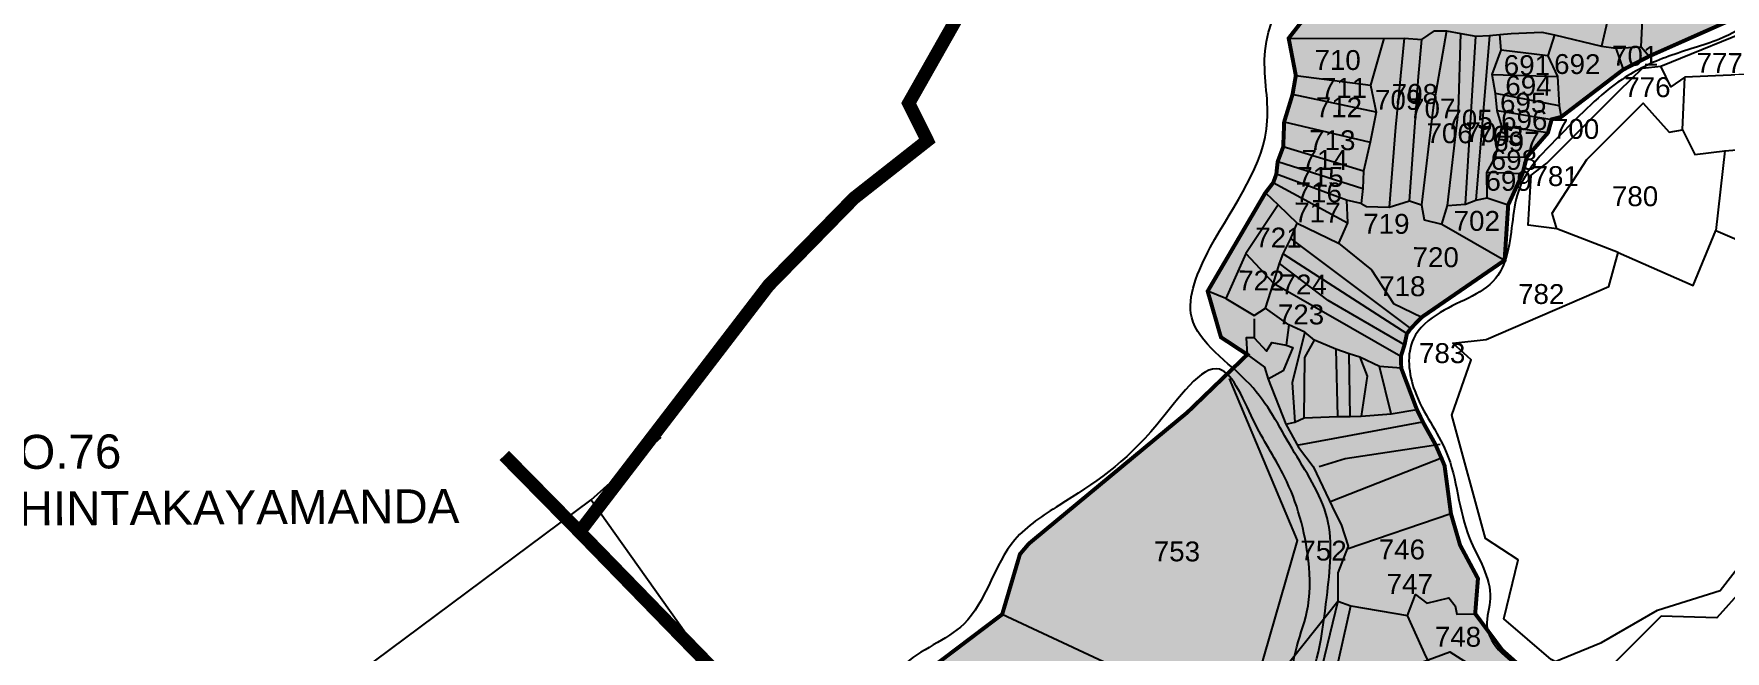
# Model space of a CAD drawing. Header units: inches. Extents: x 177544 to 239871, y 1610424 to 1630335.
# Drawn here: x 179556 to 180832, y 1616869 to 1617335 of the extents above; entities that cross this region are included whole.
import ezdxf
from ezdxf.enums import TextEntityAlignment as Align

# ---------------------------------------------------------------- set-up
doc = ezdxf.new("R2010")
doc.units = ezdxf.units.IN
doc.header["$MEASUREMENT"] = 0
doc.linetypes.add('DASHED2', pattern=[0.375, 0.25, -0.125])
for name, color, linetype in [('PLOT', 7, 'Continuous'), ('PLOT NO', 7, 'Continuous'), ('PLOTS NO', 7, 'Continuous'), ('ROAD', 1, 'Continuous'), ('STREAM', 4, 'Continuous'), ('text2', 7, 'Continuous'), ('VILLAGE BOUNDRY', 5, 'Continuous'), ('wua1', 3, 'Continuous')]:
    doc.layers.add(name, color=color, linetype=linetype)
doc.styles.get("Standard").update_dxf_attribs({"font": 'arial.ttf'})

msp = doc.modelspace()

# ---------------------------------------------------------------- hatches: boundary and pattern name
at = {"layer": 'PLOTS NO', "true_color": 0xcd6928}
h = msp.add_hatch(dxfattribs=at)
h.set_pattern_fill('ANSI31', color=32)
h.set_pattern_definition([(45, (0, 0), (-0.088388347648, 0.088388347648), [])])
h.paths.add_polyline_path([(180567.2, 1616489.7), (180543.4, 1616499.2), (180501.2, 1616529.8), (180454.1, 1616552.7), (180400.5, 1616591.4), (180293.4, 1616654.9), (180149, 1616707), (180137.4, 1616784.4), (180286.2, 1616896.9), (180299.6, 1616942.3), (180306.3, 1616950.2), (180425.9, 1617049.3), (180471.1, 1617092.9), (180451.2, 1617106), (180441.2, 1617140.7), (180484.7, 1617214.9), (180490.7, 1617222.7), (180493, 1617229.1), (180494, 1617238.5), (180498.2, 1617249.7), (180498.9, 1617268.5), (180505.2, 1617289.1), (180507.7, 1617303.5), (180502.3, 1617331.6), (180539.4, 1617379.1), (180579, 1617445.9), (180609.9, 1617492.4), (180620.9, 1617500.4), (180630, 1617515.2), (180639.2, 1617522.8), (180642.9, 1617531.8), (180651.4, 1617547.2), (180657.9, 1617557.7), (180671.2, 1617591.5), (180649.8, 1617600.2), (180656.2, 1617627.5), (180679.3, 1617632.4), (180696.2, 1617691.7), (180728.7, 1617716.1), (180743.4, 1617773.1), (180778.5, 1617902.2), (180788.1, 1617962.9), (180673.4, 1618095.5), (180658.4, 1618181.2), (180642.5, 1618267.8), (180620.4, 1618338.4), (180615.1, 1618435.6), (180608, 1618618.5), (180599.2, 1618818.8), (180572.6, 1618946.9), (180506.3, 1619055.6), (180509.5, 1619136.7), (180782.8, 1618988.9), (180809.1, 1618937.1), (180890.9, 1618835.1), (180997.4, 1618768.9), (181053.2, 1618724.1), (181115.5, 1618663), (181124.8, 1618645.9), (181179.4, 1618625.6), (181211.4, 1618604.2), (181228, 1618540.2), (181223.5, 1618467.1), (181200.5, 1618375.4), (181193, 1618355.2), (181181.5, 1618269.2), (181238.3, 1618233.3), (181294.2, 1618197.3), (181337.4, 1618175.3), (181356.6, 1618142.3), (181351.1, 1618115.1), (181405.8, 1618068.9), (181430.4, 1618026), (181489.1, 1617963.9), (181501.4, 1617940.4), (181579, 1617875.4), (181586.5, 1617884.4), (181738.4, 1617825.6), (181737.1, 1617807.9), (181759.4, 1617812.7), (181888.9, 1617750.8), (181897.6, 1617751.2), (181905, 1617743.4), (181885.1, 1617714.6), (181880.3, 1617700.3), (181866.7, 1617658.8), (181848.2, 1617604.4), (181838.8, 1617584.2), (181806.7, 1617512.7), (181762.8, 1617534.1), (181730.1, 1617547.1), (181713.2, 1617546.5), (181689.9, 1617519.3), (181671.3, 1617492.3), (181664.3, 1617465.3), (181661.2, 1617452.7), (181659.7, 1617443.9), (181654.4, 1617428.3), (181642.5, 1617382), (181631.8, 1617388.5), (181588.5, 1617381.5), (181561.7, 1617373.8), (181538.2, 1617370.4), (181515.4, 1617365.9), (181504.5, 1617364.5), (181499.9, 1617358.6), (181487.5, 1617356.1), (181473.1, 1617355.8), (181455.1, 1617358.1), (181448.2, 1617357.3), (181439.2, 1617356.8), (181427.9, 1617354), (181414.3, 1617350.4), (181405.5, 1617350.6), (181394.5, 1617346.8), (181387.7, 1617345), (181375.9, 1617343.5), (181364, 1617340.9), (181346.2, 1617338.4), (181339.1, 1617335), (181330.1, 1617340.4), (181313.6, 1617344.1), (181301.9, 1617352.8), (181293.8, 1617359.9), (181283.4, 1617356), (181275.1, 1617352), (181254.1, 1617349.7), (181239.5, 1617348.7), (181216.7, 1617340.3), (181199.8, 1617333.5), (181193.8, 1617341.8), (181195.6, 1617375.3), (181193.3, 1617390.5), (181197.9, 1617413.6), (181188.5, 1617417.2), (181178.5, 1617430.1), (181151.2, 1617447.3), (181137.6, 1617451), (181113.7, 1617457.7), (181085.3, 1617470.3), (181047.3, 1617467.9), (181035.6, 1617459.5), (181021, 1617467.7), (181008.2, 1617463.8), (180992.3, 1617450.8), (180974.3, 1617444.5), (180947.5, 1617432.9), (180935.7, 1617422.7), (180919.8, 1617416.3), (180899.1, 1617391.1), (180887.6, 1617387.7), (180868.5, 1617376.6), (180841.8, 1617348), (180774.2, 1617318), (180754.6, 1617307.9), (180707.8, 1617272.2), (180700.7, 1617270.4), (180697.9, 1617260.3), (180681.9, 1617241.9), (180678.7, 1617229.4), (180667.9, 1617205.8), (180665.2, 1617164.1), (180602.8, 1617121.2), (180594.4, 1617112.6), (180591.5, 1617108.7), (180589.7, 1617100.3), (180587, 1617091.7), (180587.2, 1617082.7), (180599, 1617051.5), (180604, 1617041.2), (180613.2, 1617024.7), (180617.5, 1617014.8), (180619.9, 1617009.1), (180624.7, 1616972.9), (180631.6, 1616949.1), (180645.1, 1616923.9), (180643, 1616897.4), (180663.4, 1616869.9), (180685.1, 1616850.6), (180702.3, 1616835.3), (180738.2, 1616809.2), (180779.5, 1616771.5), (180761.1, 1616726.6), (180718.6, 1616664.5), (180708.8, 1616645.8), (180676.7, 1616623.4), (180640.9, 1616593.8), (180631.5, 1616570.3), (180617.1, 1616547.5)])

# ---------------------------------------------------------------- linework, layer by layer
at = {"layer": 'PLOT'}
for points in [[(180706.2, 1617437), (180698.9, 1617420.8), (180693.7, 1617417.2), (180701.4, 1617408.5), (180693.8, 1617376.2), (180694.6, 1617373.2), (180745.3, 1617355.8), (180738.3, 1617325.6)], [(180502.3, 1617331.6), (180574, 1617331.3), (180589.4, 1617331.7), (180602.8, 1617330.7), (180612.2, 1617337.3), (180621.3, 1617337.3), (180632.1, 1617335.3), (180643.4, 1617333.1), (180653.7, 1617333.8), (180661.6, 1617334.5), (180670.2, 1617335.2), (180693.3, 1617336.1), (180702.9, 1617334.3), (180738.3, 1617325.6), (180749.1, 1617324.1), (180768.1, 1617325.2), (180770.2, 1617366.7), (180802.5, 1617355.5), (180841.3, 1617385), (180868.5, 1617376.6)], [(180539.4, 1617379.1), (180502.3, 1617331.6), (180507.7, 1617303.5), (180505.2, 1617289.1), (180498.9, 1617268.5), (180498.2, 1617249.7), (180494, 1617238.5), (180493, 1617229.1), (180490.7, 1617222.7), (180484.7, 1617214.9), (180441.2, 1617140.7), (180451.2, 1617106), (180461.3, 1617098.9), (180471.1, 1617092.9), (180425.9, 1617049.3), (180306.3, 1616950.2), (180299.6, 1616942.3), (180286.2, 1616896.9), (180137.4, 1616784.4)], [(180750.8, 1617170), (180704.6, 1617187.9), (180683, 1617190.6), (180685.1, 1617228.4), (180697.1, 1617237.3), (180751.9, 1617292.3), (180769.1, 1617309), (180783, 1617310.5), (180859.7, 1617341.7), (180868.5, 1617376.6)], [(180470.9, 1616820.7), (180539.3, 1616906.8), (180549.2, 1616903.4), (180592, 1616895.9), (180598, 1616911.8), (180606.6, 1616905.2), (180623.2, 1616909.4), (180627.8, 1616903.4), (180629.1, 1616897.1), (180643, 1616897.4), (180645.1, 1616923.9), (180631.6, 1616949.1), (180625.7, 1616971.4), (180619.9, 1617009.1), (180612.7, 1617026), (180604, 1617041.2), (180599, 1617051.5), (180587.2, 1617082.7), (180587, 1617091.7), (180589.7, 1617100.3), (180591.5, 1617108.7), (180594.4, 1617112.6), (180602.8, 1617121.2), (180612.5, 1617126.8), (180665.2, 1617164.1), (180667.9, 1617205.8), (180678.7, 1617229.4), (180681.9, 1617241.9), (180697.9, 1617260.3), (180700.7, 1617270.4), (180707.8, 1617272.2), (180754.6, 1617307.9), (180774.2, 1617318), (180841.8, 1617348)], [(180621.3, 1617337.3), (180611.3, 1617279.4), (180602.6, 1617206)], [(180622.1, 1617205.4), (180630.4, 1617276.9), (180632.1, 1617335.3)], [(180635.8, 1617206.5), (180643.4, 1617333.1)], [(180653.7, 1617333.8), (180643.5, 1617209.3)], [(180652.1, 1617211.3), (180651.9, 1617230.4), (180658.4, 1617242), (180663, 1617265.2), (180659.5, 1617277.2), (180658.2, 1617289.8), (180655.7, 1617304.3), (180662.6, 1617322.6), (180661.6, 1617334.5)], [(180702.9, 1617334.3), (180697.7, 1617318.3), (180705.1, 1617302.8), (180705.1, 1617302.8), (180706.3, 1617280.5), (180707.8, 1617272.2)], [(180574, 1617331.3), (180564, 1617296.2), (180568.2, 1617275.9), (180563.8, 1617253.3), (180558.8, 1617231.3), (180558.2, 1617218.2), (180556.9, 1617206.9), (180546, 1617209.5), (180546.7, 1617192.4), (180540, 1617177.1), (180564.8, 1617156.9), (180581.5, 1617131.5), (180602.8, 1617121.2)], [(180589.4, 1617331.7), (180582.9, 1617264.6), (180578, 1617204.1)], [(180593.5, 1617208.8), (180600.2, 1617302.8), (180602.8, 1617330.7)], [(180697.7, 1617318.3), (180662.6, 1617322.6)], [(180749.1, 1617324.1), (180754.6, 1617307.9)], [(180768.1, 1617325.2), (180774.2, 1617318)], [(180882.8, 1617326.1), (180865, 1617304.9), (180801.1, 1617302.3), (180790.7, 1617294.9), (180783, 1617310.5)], [(180507.7, 1617303.5), (180564, 1617296.2)], [(180655.7, 1617304.3), (180705.1, 1617302.8)], [(180704.6, 1617187.9), (180701.1, 1617199.7), (180727.2, 1617240.2), (180769.8, 1617282.6), (180789.2, 1617260.8), (180799.4, 1617262.6), (180801.1, 1617302.3)], [(180568.2, 1617275.9), (180505.2, 1617289.1)], [(180706.3, 1617280.5), (180658.2, 1617289.8)], [(180498.9, 1617268.5), (180563.8, 1617253.3)], [(180659.5, 1617277.2), (180700.7, 1617270.4)], [(180697.9, 1617260.3), (180663, 1617265.2)], [(180799.4, 1617262.6), (180808.7, 1617243.8), (180831.2, 1617246.7), (180876.8, 1617250.5), (180881.9, 1617263.8)], [(180558.8, 1617231.3), (180498.2, 1617249.7)], [(180831.2, 1617246.7), (180824.5, 1617186.5)], [(180494, 1617238.5), (180558.2, 1617218.2)], [(180678.7, 1617229.4), (180651.9, 1617230.4)], [(180658.4, 1617242), (180681.9, 1617241.9)], [(180490.7, 1617222.7), (180546.7, 1617192.4)], [(180546, 1617209.5), (180493, 1617229.1)], [(180494.4, 1617205.9), (180470.1, 1617169.3), (180490.8, 1617146.9), (180587, 1617091.7)], [(180484.7, 1617214.9), (180494.4, 1617205.9), (180508.8, 1617192), (180540, 1617177.1)], [(180556.9, 1617206.9), (180561.1, 1617204.7), (180578, 1617204.1), (180593.5, 1617208.8), (180602.6, 1617206), (180604.5, 1617194.5), (180617.8, 1617191.4), (180665.2, 1617164.1)], [(180617.8, 1617191.4), (180622.1, 1617205.4), (180635.8, 1617206.5), (180643.5, 1617209.3), (180652.1, 1617211.3), (180667.9, 1617205.8)], [(180587.2, 1617082.7), (180570.8, 1617084), (180555.9, 1617091), (180548, 1617093.4), (180538, 1617096.9), (180521.8, 1617103.9), (180514.5, 1617109.8), (180502.4, 1617115.4), (180484.9, 1617127.9), (180490.8, 1617146.9), (180495.5, 1617161.7), (180498.1, 1617169), (180504, 1617180.5), (180508.8, 1617192)], [(180594.4, 1617112.6), (180504, 1617180.5)], [(180845.1, 1616916.5), (180825.2, 1616894.2), (180783.3, 1616895.6), (180733.3, 1616845.5), (180700.3, 1616862.9), (180664.6, 1616893.6), (180675.3, 1616938), (180650.7, 1616954.2), (180625.4, 1617047.1), (180639.9, 1617089), (180626.1, 1617101.4), (180651.3, 1617104.3), (180743.8, 1617144.4), (180750.8, 1617170), (180807.5, 1617145.1), (180824.5, 1617186.5), (180868.4, 1617167.6)], [(180470.1, 1617169.3), (180455, 1617135.1), (180441.2, 1617140.7)], [(180498.1, 1617169), (180591.5, 1617108.7)], [(180589.7, 1617100.3), (180532.1, 1617133.7), (180495.5, 1617161.7)], [(180455, 1617135.1), (180476.2, 1617122.4), (180484.9, 1617127.9)], [(180476.2, 1617119.8), (180476.2, 1617105.5), (180470.3, 1617105.5), (180471.1, 1617092.9)], [(180502.4, 1617115.4), (180500.5, 1617099.9)], [(180476.2, 1617105.5), (180485.7, 1617095.6), (180489.6, 1617101.9), (180500.5, 1617099.9), (180505.4, 1617098.2), (180498.2, 1617080.6), (180486.8, 1617074.3)], [(180514.5, 1617109.8), (180504.9, 1617071.9), (180507, 1617041.8)], [(180513.9, 1617045.2), (180514.5, 1617090.7), (180521.8, 1617103.9)], [(180471.1, 1617092.9), (180484.1, 1617083.5), (180486.8, 1617074.3), (180500.2, 1617040.4), (180509.8, 1617023), (180520.7, 1617008.4), (180537.7, 1616973.1), (180541.8, 1616964.6), (180547.1, 1616948.3), (180539.3, 1616928.2), (180539.3, 1616906.8)], [(180538, 1617096.9), (180539.2, 1617046.2)], [(180548.8, 1617046.1), (180548, 1617093.4)], [(180555.9, 1617091), (180561.6, 1617076.7), (180557.1, 1617046.4)], [(180579.6, 1617048.1), (180570.8, 1617084)], [(180470.9, 1616820.7), (180509, 1616952.5), (180457.7, 1617074.8)], [(180500.2, 1617040.4), (180507, 1617041.8), (180513.9, 1617045.2), (180539.2, 1617046.2), (180548.8, 1617046.1), (180557.1, 1617046.4), (180579.6, 1617048.1), (180599, 1617051.5)], [(180602.9, 1617041.8), (180535.7, 1617029.4), (180509.8, 1617024.5)], [(180525.2, 1617008.5), (180545, 1617014.5), (180616.6, 1617025.2)], [(180618.8, 1617015.3), (180534.4, 1616982.1)], [(180546.4, 1616946.3), (180624.7, 1616972.9)], [(180539.3, 1616906.8), (180521.3, 1616832.2), (180440.1, 1616759.5), (180395.5, 1616711.1), (180341.9, 1616629.3)], [(180351, 1616624.8), (180455.5, 1616752.8), (180528.8, 1616812.4), (180549.2, 1616903.4)], [(180286.2, 1616896.9), (180431.5, 1616829.2), (180394, 1616744.5), (180293.4, 1616654.9)], [(180643, 1616897.4), (180663.4, 1616869.9), (180685.1, 1616850.6), (180702.3, 1616835.3), (180738.2, 1616809.2), (180779.5, 1616771.5), (180761.1, 1616726.6), (180718.6, 1616664.5), (180708.8, 1616645.8), (180676.7, 1616623.4), (180640.9, 1616593.8), (180631.5, 1616570.3), (180588.1, 1616496.7)], [(180676.7, 1616623.4), (180658.5, 1616637.2), (180640.1, 1616653.8), (180659, 1616692.7), (180606.1, 1616725.6), (180612.2, 1616741.5), (180620.4, 1616738.8), (180624.7, 1616748.7), (180631.5, 1616751.7), (180635.5, 1616760.4), (180632, 1616766.9), (180635.6, 1616781.1), (180626.9, 1616784.6), (180628.9, 1616804.8), (180621.5, 1616809.6), (180621.8, 1616825.3), (180613.1, 1616852.6), (180605.9, 1616864.9), (180592, 1616895.9)]]:
    msp.add_lwpolyline(points, dxfattribs=at)
at = {"layer": 'ROAD'}
for points in [[(179482.3, 1616895.3), (179613.9, 1616713.5), (179976.1, 1616983.4), (180029, 1617030.5)], [(180221.5, 1616629.1), (180288.6, 1616717.9), (180401.1, 1616789.4), (180468.6, 1616816.1), (180510.1, 1616843.6), (180570.6, 1616850.2), (180595.9, 1616858.2), (180623.8, 1616868.6), (180658.3, 1616846.6), (180682.5, 1616852.8), (180738.4, 1616875.6), (180780.5, 1616900.1), (180827.7, 1616914.9), (180845.1, 1616937.3), (180841.3, 1616988.4), (180855.8, 1617017.1), (180880.6, 1617025.1)], [(179976.1, 1616983.4), (180113.5, 1616789.8)]]:
    msp.add_lwpolyline(points, dxfattribs=at)
at = {"layer": 'STREAM'}
for points in [[(180336.7, 1616632.4), (180359.1, 1616685.6), (180399.2, 1616730.6), (180456.8, 1616777.6), (180511.2, 1616831.5), (180531, 1616909.7), (180531.3, 1616969.6), (180504.9, 1617022), (180472.9, 1617070.5), (180429.2, 1617120.8), (180443.2, 1617173.6), (180486.2, 1617269.3), (180484.5, 1617322), (180544.2, 1617425.9), (180603.2, 1617509.3), (180645.8, 1617561.9), (180638.2, 1617618.5), (180680.8, 1617682.8), (180728.8, 1617769.5), (180744.1, 1617846.3), (180676.2, 1617974.9), (180639.1, 1618066.7), (180617.4, 1618117.8), (180561.3, 1618162.7), (180524.2, 1618246.2), (180478, 1618446.7), (180442.6, 1618703.1), (180441.9, 1618790.6), (180435.9, 1618841.6), (180440.5, 1618959.2)], [(181231.2, 1617331.1), (181198.6, 1617327.5), (181186.9, 1617342), (181178.3, 1617375.9), (181169.3, 1617409.8), (181148.8, 1617438.1), (181086.4, 1617463.8), (181044.1, 1617459.8), (180997.5, 1617451.2), (180939.9, 1617423.3), (180918.5, 1617401.7), (180894.8, 1617381.6), (180879.1, 1617372.5), (180852.7, 1617346), (180827.2, 1617330.9), (180789, 1617318), (180753.9, 1617300.6), (180707.6, 1617259), (180676.6, 1617219.1), (180667.2, 1617169.3), (180660.2, 1617152.7), (180616.7, 1617124.7), (180596.4, 1617104.7), (180597.4, 1617065.5), (180621.2, 1617019.3), (180638.8, 1616954.3), (180654.3, 1616908.9), (180651.9, 1616888.4), (180684.1, 1616851.4), (180719.8, 1616825.3), (180758.6, 1616794.5), (180776.1, 1616781.9), (180782.9, 1616767.4), (180761.7, 1616714.6), (180719.6, 1616659.7), (180677.9, 1616616.4), (180661, 1616592.2), (180636.2, 1616567.5), (180605.1, 1616526.9), (180587.9, 1616512.9)], [(180315.8, 1616641), (180319.3, 1616664.3), (180351, 1616701.3), (180390.1, 1616726.6), (180422.1, 1616768), (180453.1, 1616798), (180500, 1616837.3), (180507.4, 1616868.4), (180516.1, 1616898.7), (180517.2, 1616937.3), (180499.2, 1617000.7), (180477.2, 1617040.5), (180450.1, 1617081.8), (180402.9, 1617040), (180329, 1616979.1), (180295.8, 1616953.2), (180257.2, 1616889.6), (180210.5, 1616857.5), (180181.1, 1616827.2), (180144.4, 1616817.4), (180105.6, 1616781.5)]]:
    msp.add_spline(points, degree=3, dxfattribs=at)
at = {"layer": 'VILLAGE BOUNDRY', "color": 5, "linetype": 'DASHED2', "ltscale": 50}
msp.add_lwpolyline([(180429.5, 1617660.2, 10, 10, 0), (180215.7, 1617282.6, 10, 10, 0), (180229.7, 1617254.4, 10, 10, 0), (180174.5, 1617211, 10, 10, 0), (180109.9, 1617145, 10, 10, 0), (179967.4, 1616959.1, 10, 10, 0), (179910.6, 1617016.8, 10, 10, 0), (179967.4, 1616959.1, 10, 10, 0), (180137.4, 1616784.4, 10, 10, 0)], format="xyseb", dxfattribs=at)
at = {"layer": 'wua1', "const_width": 3}
for points in [[(180137.4, 1616784.4), (180286.2, 1616896.9), (180299.6, 1616942.3), (180306.3, 1616950.2), (180425.9, 1617049.3), (180471.1, 1617092.9), (180451.2, 1617106), (180441.2, 1617140.7), (180484.7, 1617214.9), (180490.7, 1617222.7), (180493, 1617229.1), (180494, 1617238.5), (180498.2, 1617249.7), (180498.9, 1617268.5), (180505.2, 1617289.1), (180507.7, 1617303.5), (180502.3, 1617331.6), (180539.4, 1617379.1)], [(180841.8, 1617348), (180774.2, 1617318), (180754.6, 1617307.9), (180707.8, 1617272.2), (180700.7, 1617270.4), (180697.9, 1617260.3), (180681.9, 1617241.9), (180678.7, 1617229.4), (180667.9, 1617205.8), (180665.2, 1617164.1), (180602.8, 1617121.2), (180594.4, 1617112.6), (180591.5, 1617108.7), (180589.7, 1617100.3), (180587, 1617091.7), (180587.2, 1617082.7), (180599, 1617051.5), (180604, 1617041.2), (180613.2, 1617024.7), (180617.5, 1617014.8), (180619.9, 1617009.1), (180624.7, 1616972.9), (180631.6, 1616949.1), (180645.1, 1616923.9), (180643, 1616897.4), (180663.4, 1616869.9), (180685.1, 1616850.6)]]:
    msp.add_lwpolyline(points, dxfattribs=at)

# ---------------------------------------------------------------- texts
at = {"layer": 'PLOT NO'}
for s, p in [('710', (180539.2, 1617315.2)), ('691', (180682, 1617311.3)), ('692', (180720, 1617312.1)), ('701', (180763.7, 1617318.4)), ('777', (180827.4, 1617313)), ('711', (180544, 1617294.1)), ('708', (180597.5, 1617289.6)), ('694', (180683.2, 1617295.8)), ('776', (180772.9, 1617294.7)), ('712', (180540.2, 1617279.5)), ('709', (180584.9, 1617285.1)), ('707', (180610.6, 1617278.6)), ('695', (180679.2, 1617283)), ('705', (180638.7, 1617270.2)), ('704', (180653.1, 1617260.7)), ('696', (180680, 1617269.9)), ('700', (180719.1, 1617263.2)), ('713', (180535.2, 1617254.7)), ('706', (180623.7, 1617259.9)), ('703', (180661.9, 1617257.9)), ('697', (180674.1, 1617253.6)), ('714', (180529.4, 1617239.8)), ('698', (180672.2, 1617239.8)), ('715', (180526.3, 1617227)), ('699', (180668.2, 1617224)), ('781', (180703.7, 1617227.6)), ('716', (180525, 1617215.3)), ('780', (180763.6, 1617212.4)), ('717', (180524, 1617200.1)), ('719', (180576, 1617191.6)), ('702', (180644.2, 1617193.8)), ('721', (180494.6, 1617181.2)), ('720', (180613.2, 1617166.4)), ('722', (180481.7, 1617148.8)), ('724', (180513.7, 1617145.8)), ('718', (180588, 1617144.5)), ('782', (180692.8, 1617138.6)), ('723', (180511.6, 1617123.2)), ('783', (180618.1, 1617094)), ('753', (180418, 1616944.4)), ('752', (180528.6, 1616945)), ('746', (180587.7, 1616945.9)), ('747', (180593.6, 1616919.8)), ('748', (180630, 1616880))]:
    msp.add_text(s, height=15, rotation=359.7684, dxfattribs=at).set_placement(p, align=Align.MIDDLE_CENTER)
at = {"layer": 'text2', "insert": (179518.1, 1617032.1), "char_height": 25.651, "width": 358.45, "attachment_point": 1, "rotation": 0.3357}
msp.add_mtext('NO.76 CHINTAKAYAMANDA', dxfattribs=at)

doc.saveas('drawing.dxf')
